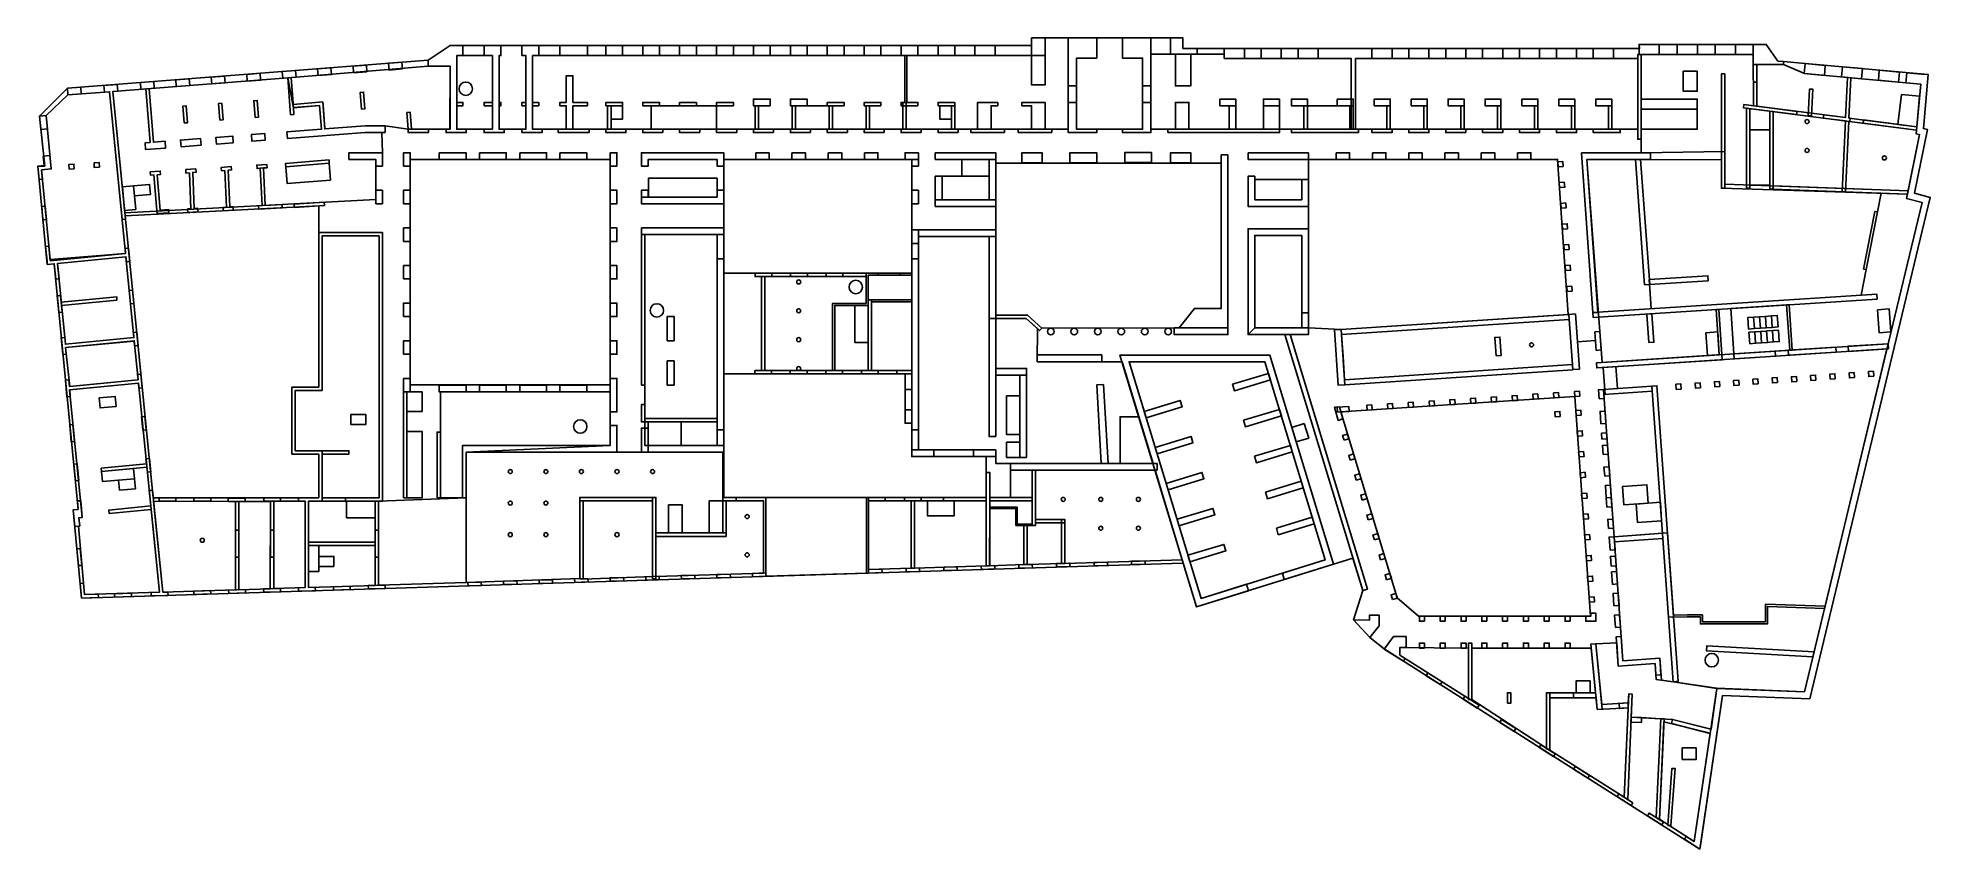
# Model space of a CAD drawing. Header units: centimetres. Extents: x -16 to 28185, y -20 to 12061.
import ezdxf

# ---------------------------------------------------------------- set-up
doc = ezdxf.new("R2010")
doc.units = ezdxf.units.CM
doc.header["$MEASUREMENT"] = 0
for name, color, linetype, true_color in [('Coffee', 96, 'Continuous', 0x008000), ('Doors', 254, 'Continuous', 0xd3d3d3), ('Elevators', 40, 'Continuous', 0xffa500), ('Entrance', 2, 'Continuous', 0xffff00), ('Meeting rooms', 176, 'Continuous', 0x00008b), ('Offices', 5, 'Continuous', 0x0000ff), ('Stairs', 7, 'Continuous', 0xffffff), ('Supermarket', 98, 'Continuous', 0x006400), ('Toilets', 216, 'Continuous', 0x800080), ('Toilets_Details', 6, 'Continuous', 0xff00ff), ('Walls', 8, 'Continuous', 0x808080)]:
    doc.layers.add(name, color=color, linetype=linetype, true_color=true_color)
for name, color, linetype in [('Floor', 3, 'Continuous'), ('Outdoor spaces', 7, 'Continuous'), ('Restaurants', 80, 'Continuous')]:
    doc.layers.add(name, color=color, linetype=linetype)

msp = doc.modelspace()

# ---------------------------------------------------------------- linework, layer by layer
at = {"layer": 'Coffee'}
for points in [[(12329, 8508), (10818, 8507), (10818, 7107), (11829, 7107), (11829, 8107), (12329, 8107)], [(5985, 5211), (6315, 5211), (6315, 5991), (8515, 5991), (8515, 6791), (5985, 6791)]]:
    msp.add_lwpolyline(points, close=True, dxfattribs=at)
at = {"layer": 'Doors'}
for points in [[(27398, 9471), (27453, 9750)], [(27230, 8611), (27156, 8232)], [(24004, 8401), (24028, 8027)], [(23198, 7554), (22929, 7534)], [(23500, 7165), (23523, 6840)], [(23201, 3036), (23513, 3051)], [(22869, 2309), (22515, 2309)], [(23884, 1938), (24169, 1921)]]:
    msp.add_lwpolyline(points, close=True, dxfattribs=at)
at = {"layer": 'Elevators'}
for points in [[(24714, 11565), (24505, 11565), (24505, 11266), (24714, 11266)], [(8699, 11051), (8526, 11051), (8526, 10851), (8699, 10851)], [(13599, 11051), (13426, 11051), (13426, 10851), (13599, 10851)], [(18487, 11051), (18249, 11051), (18249, 10701), (18487, 10701)], [(14159, 10251), (13754, 10251), (13754, 10001), (14159, 10001)], [(1663, 9730), (1426, 9708), (1412, 9857), (1649, 9880)], [(12357, 8077), (12161, 8077), (12161, 7523), (12357, 7523)], [(27426, 7671), (27401, 8011), (27576, 8024), (27601, 7683)], [(24868, 7329), (24843, 7670), (25018, 7682), (25042, 7342)], [(5710, 6496), (5485, 6496), (5485, 6791), (5710, 6791)], [(1149, 6573), (912, 6550), (898, 6700), (1135, 6722)], [(4873, 6304), (4648, 6304), (4648, 6451), (4873, 6451)], [(18858, 6317), (18672, 6260), (18738, 6044), (18924, 6101)], [(14617, 6039), (14421, 6039), (14421, 5813), (14617, 5813)], [(1438, 5348), (1201, 5326), (1186, 5475), (1423, 5497)], [(23983, 5132), (23621, 5106), (23602, 5381), (23963, 5407)], [(5010, 4915), (4585, 4915), (4585, 5162), (5010, 5162)], [(9384, 4688), (9587, 4688), (9587, 5106), (9384, 5106)], [(13639, 5169), (13244, 5169), (13244, 4943), (13639, 4943)], [(4397, 4191), (4172, 4191), (4172, 4339), (4397, 4339)], [(23118, 2484), (22909, 2484), (22909, 2309), (23118, 2309)], [(24699, 1491), (24490, 1491), (24490, 1316), (24699, 1316)]]:
    msp.add_lwpolyline(points, close=True, dxfattribs=at)
at = {"layer": 'Entrance'}
for points in [[(6884, 11948), (6884, 11798), (6858, 11798), (6858, 10701), (7258, 10701), (7258, 11798), (7199, 11798), (7199, 11948)], [(15465, 11761), (15765, 11761), (15765, 12061), (16148, 12061), (16148, 11761), (16448, 11761), (16448, 10701), (15465, 10701)], [(398, 7448), (1420, 7550), (1477, 6970), (459, 6868)], [(2980, 5157), (3450, 5157), (3448, 3858), (2980, 3843)], [(6365, 5211), (5061, 5162), (5061, 3909), (6365, 3951)], [(10835, 4044), (10835, 5219), (12332, 5219), (12332, 4092)]]:
    msp.add_lwpolyline(points, close=True, dxfattribs=at)
at = {"layer": 'Floor'}
msp.add_lwpolyline([(637, 3718), (10635, 4037), (17039, 4241), (17054, 4241), (17253, 3588), (19582, 4311), (19728, 3831), (19590, 3396), (19833, 3131), (20050, 2965), (24752, -20), (25091, 2267), (26390, 2218), (28185, 9685), (27952, 9747), (28144, 10697), (28085, 10710), (28157, 11514), (26322, 11679), (25999, 11708), (25917, 11717), (25743, 11964), (23848, 11964), (23852, 11905), (17049, 11905), (17049, 12061), (16865, 12061), (16572, 12061), (14794, 12061), (14794, 11948), (6129, 11947), (5801, 11729), (425, 11310), (8, 10896), (87, 10152), (-16, 10150), (125, 8687), (228, 8697), (585, 5040), (511, 5033)], close=True, dxfattribs=at)
at = {"layer": 'Meeting rooms'}
for points in [[(23298, 7227), (23070, 10251), (23919, 10251), (25074, 10246), (25074, 9822), (27846, 9736), (27833, 9667), (28064, 9611), (27558, 7507)], [(23474, 4631), (23322, 6751), (23339, 6752), (23310, 7153), (27541, 7431), (26619, 3598), (25730, 3626), (25730, 3365), (24791, 3365), (24791, 3469), (24359, 3466), (24271, 4689)]]:
    msp.add_lwpolyline(points, close=True, dxfattribs=at)
at = {"layer": 'Offices'}
for points in [[(6227, 10701), (6758, 10701), (6758, 11798), (6227, 11798)], [(23877, 10351), (25124, 10367), (25124, 9885), (27857, 9786), (28026, 10620), (27977, 10631), (27982, 10687), (25402, 11020), (25408, 11070), (25551, 11051), (25549, 11814), (23877, 11812)], [(1291, 8851), (1053, 11259), (433, 11211), (107, 10906), (184, 10110), (40, 10096), (168, 8761)], [(18119, 7744), (18819, 7744), (18819, 9119), (18119, 9119)], [(12359, 8162), (13008, 8162), (13008, 8527), (12359, 8527)], [(12357, 7107), (11859, 7107), (11859, 8077), (12357, 8077)], [(19458, 6971), (22853, 7195), (22804, 7869), (19412, 7644), (19436, 7317)], [(14851, 4889), (15289, 4889), (15289, 4235), (17039, 4290), (16633, 5624), (14851, 5625)], [(2930, 3843), (2930, 5157), (1710, 5163), (1845, 3807)], [(4018, 4553), (4018, 5162), (5010, 5162), (5010, 4553)], [(9194, 4041), (10799, 4092), (10799, 5169), (10241, 5169), (10241, 4638), (9194, 4638)], [(4018, 3876), (4018, 4503), (5010, 4503), (5010, 3908)], [(23742, 2289), (23692, 2291), (23686, 2157), (23290, 2136), (23201, 3036), (23513, 3051), (23537, 2704), (24085, 2744), (24103, 2504), (24356, 2473), (25005, 2370), (24922, 1768), (24346, 1911), (23727, 1947)]]:
    msp.add_lwpolyline(points, close=True, dxfattribs=at)
at = {"layer": 'Outdoor spaces'}
for points in [[(8515, 6892), (8515, 10251), (5535, 10251), (5535, 6892)], [(12506, 8557), (10208, 8557), (10206, 10251), (13008, 10251), (13008, 8557), (12831, 8557)], [(14947, 7739), (16995, 7744), (17219, 8032), (17619, 8032), (17619, 10195), (14260, 10195), (14259, 7932), (14734, 7932)], [(19408, 7719), (18919, 7744), (18919, 10248), (22633, 10251), (22790, 7943)], [(1705, 5213), (4170, 5212), (4170, 5862), (3770, 5862), (3770, 6862), (4170, 6862), (4170, 9558), (1288, 9412)], [(10835, 5219), (10208, 5219), (10208, 7057), (12909, 7057), (12908, 6323), (13008, 6323), (13008, 5825), (14118, 5825), (14118, 5219), (12331, 5219), (12331, 5219), (10835, 5219)], [(19401, 6490), (22887, 6722), (23123, 3448), (20558, 3448), (20243, 3724)]]:
    msp.add_lwpolyline(points, close=True, dxfattribs=at)
at = {"layer": 'Restaurants'}
for points in [[(16572, 11761), (16572, 10700), (19556, 10702), (19556, 11755), (17665, 11755), (17665, 11817), (16572, 11817), (16572, 11761), (16572, 11761)], [(19621, 10701), (23827, 10701), (23827, 11754), (19621, 11754)], [(10108, 5991), (10108, 9131), (9030, 9131), (9030, 5991)], [(16142, 7239), (14879, 7239), (14881, 7731), (14715, 7882), (14159, 7883), (14159, 9101), (13108, 9101), (13108, 5925), (14259, 5925), (14259, 5725), (16603, 5725)], [(277, 8703), (1296, 8801), (1415, 7600), (394, 7498)], [(13008, 7107), (12407, 7107), (12407, 8132), (13008, 8132)], [(12364, 5169), (12999, 5169), (12999, 4163), (12364, 4143)], [(13049, 5169), (14119, 5169), (14119, 4199), (13049, 4164)], [(14169, 5051), (14559, 5051), (14559, 4801), (14679, 4801), (14679, 4217), (14167, 4199)], [(14729, 4801), (14851, 4801), (14851, 4839), (15239, 4839), (15239, 4235), (14729, 4217)]]:
    msp.add_lwpolyline(points, close=True, dxfattribs=at)
at = {"layer": 'Stairs'}
for points in [[(9124, 11051), (10099, 11051), (10099, 10701), (9124, 10701)], [(11276, 11051), (11776, 11051), (11776, 10701), (11276, 10701)], [(19537, 11051), (18903, 11051), (18903, 10702), (19537, 10702)], [(24714, 11001), (23877, 11001), (23877, 10701), (24714, 10701)], [(28028, 11192), (27987, 10736), (27703, 10773), (27760, 11218)], [(25793, 10692), (25499, 10692), (25499, 9870), (25793, 9870)], [(4348, 9944), (3700, 9892), (3680, 10141), (4328, 10194)], [(9083, 9691), (10106, 9691), (10106, 9971), (9083, 9971)], [(13459, 9651), (14159, 9651), (14159, 10001), (13459, 10001)], [(18119, 9651), (18819, 9651), (18819, 9951), (18119, 9951)], [(1445, 9508), (1278, 9493), (1245, 9842), (1412, 9857)], [(14421, 6729), (14619, 6729), (14619, 6154), (14421, 6154)], [(9080, 5991), (9569, 5991), (9569, 6341), (9080, 6341)], [(16113, 5725), (16603, 5725), (16391, 6419), (16113, 6419)], [(5485, 5211), (5485, 6201), (5710, 6201), (5710, 5211)], [(1423, 5497), (949, 5453), (935, 5602), (1409, 5647)], [(14479, 5625), (14801, 5625), (14801, 5219), (14479, 5219)], [(9990, 4688), (10191, 4688), (10191, 5169), (9990, 5169)], [(24183, 4871), (23822, 4845), (23802, 5119), (24164, 5145)], [(4172, 4114), (4018, 4114), (4018, 4503), (4172, 4503)]]:
    msp.add_lwpolyline(points, close=True, dxfattribs=at)
for centre in [(6362, 11304), (12174, 8351), (9210, 8003), (8068, 6274), (24930, 2794)]:
    msp.add_circle(centre, 100, dxfattribs=at)
at = {"layer": 'Supermarket'}
for points in [[(12926, 10701), (15341, 10701), (15341, 12061), (14994, 12061), (14994, 11798), (12932, 11798), (12932, 11101), (12926, 11101), (12926, 11051)], [(4261, 10706), (4860, 10753), (5160, 10753), (5504, 10701), (6125, 10701), (6127, 11642), (5803, 11642), (3833, 11475), (3758, 11470), (3789, 11071), (4230, 11107)], [(7358, 11798), (7358, 10701), (12876, 10701), (12876, 11101), (12907, 11101), (12907, 11798)], [(25600, 11045), (26924, 10874), (26951, 11472), (26311, 11530), (25999, 11664), (25601, 11664)], [(1283, 9454), (5020, 9652), (5020, 10251), (4620, 10251), (4620, 10351), (5120, 10351), (5111, 10653), (4860, 10653), (3703, 10563), (3695, 10662), (4211, 10700), (4184, 11053), (3793, 11023), (3801, 10921), (3751, 10917), (3708, 11466), (1103, 11263)], [(26974, 10867), (27987, 10736), (28044, 11374), (27001, 11468)], [(5070, 5212), (5070, 9112), (4220, 9112), (4220, 6812), (3820, 6812), (3820, 5912), (4220, 5912), (4220, 5212)], [(16246, 7238), (18268, 7238), (19170, 4288), (17320, 3714)], [(590, 4790), (609, 4791), (597, 4916), (646, 4921), (458, 6822), (1482, 6920), (1795, 3805), (682, 3770)], [(6365, 5891), (10191, 5891), (10191, 4688), (9194, 4688), (9194, 5217), (8060, 5217), (8060, 4012), (6365, 3953)], [(3501, 3860), (3501, 5162), (3968, 5162), (3968, 3875)], [(8109, 4002), (8111, 5167), (9144, 5167), (9144, 4040)], [(25006, 2377), (24356, 2473), (24182, 2494), (24155, 2824), (23607, 2784), (23479, 4556), (24202, 4608), (24286, 3436), (24761, 3439), (24761, 3335), (25760, 3335), (25760, 3595), (26611, 3566), (26312, 2321)], [(21303, 2223), (21303, 2973), (20282, 2983), (20281, 2870)], [(22465, 2309), (23198, 2309), (23132, 2973), (21353, 2972), (21354, 2207), (22465, 1484)], [(23625, 753), (22515, 1452), (22515, 2233), (23205, 2234), (23223, 2060), (23683, 2082)], [(24150, 426), (24217, 1878), (24907, 1707), (24668, 94)]]:
    msp.add_lwpolyline(points, close=True, dxfattribs=at)
at = {"layer": 'Toilets'}
msp.add_lwpolyline([(25260, 7356), (25212, 8029), (26045, 8084), (26092, 7411)], close=True, dxfattribs=at)
at = {"layer": 'Toilets_Details'}
for points in [[(25478, 7725), (25466, 7895), (25554, 7901), (25566, 7731)], [(25566, 7731), (25554, 7901), (25642, 7907), (25654, 7737)], [(25654, 7738), (25642, 7908), (25730, 7914), (25742, 7744)], [(25742, 7744), (25730, 7914), (25818, 7920), (25830, 7750)], [(25830, 7750), (25818, 7921), (25906, 7927), (25918, 7757)], [(25495, 7507), (25483, 7677), (25571, 7684), (25583, 7513)], [(25583, 7513), (25571, 7684), (25659, 7690), (25671, 7520)], [(25671, 7520), (25659, 7690), (25747, 7696), (25759, 7526)], [(25759, 7526), (25747, 7697), (25835, 7703), (25847, 7533)], [(25847, 7533), (25835, 7703), (25923, 7709), (25935, 7539)]]:
    msp.add_lwpolyline(points, close=True, dxfattribs=at)
at = {"layer": 'Walls'}
for points in [[(6227, 11642), (6227, 11798), (6319, 11798), (6319, 11948), (6129, 11947), (5801, 11729), (5803, 11642), (6127, 11642), (6127, 10701), (6069, 10701), (6069, 10651), (6369, 10651), (6369, 10701), (6227, 10701), (6227, 11051), (6319, 11051), (6319, 11101), (6227, 11101), (6227, 11642)], [(6858, 11051), (6884, 11051), (6884, 11101), (6858, 11101), (6858, 11798), (6884, 11798), (6884, 11948), (6634, 11948), (6634, 11798), (6758, 11798), (6758, 11101), (6634, 11101), (6634, 11051), (6758, 11051), (6758, 10701), (6634, 10701), (6634, 10651), (6934, 10651), (6934, 10701), (6858, 10701)], [(7258, 11101), (7199, 11101), (7199, 11051), (7258, 11051), (7258, 10701), (7199, 10701), (7199, 10651), (7499, 10651), (7499, 10701), (7358, 10701), (7358, 11051), (7449, 11051), (7449, 11101), (7358, 11101), (7358, 11798), (7449, 11798), (7449, 11948), (7199, 11948), (7199, 11798), (7258, 11798)], [(8174, 11798), (7765, 11798), (7765, 11948), (8174, 11948)], [(8699, 11798), (8449, 11798), (8449, 11948), (8699, 11948)], [(9249, 11798), (8999, 11798), (8999, 11948), (9249, 11948)], [(9799, 11798), (9549, 11798), (9549, 11948), (9799, 11948)], [(10349, 11798), (10099, 11798), (10099, 11948), (10349, 11948)], [(10899, 11798), (10649, 11798), (10649, 11948), (10899, 11948)], [(11449, 11798), (11199, 11798), (11199, 11948), (11449, 11948)], [(11999, 11798), (11749, 11798), (11749, 11948), (11999, 11948)], [(12549, 11798), (12299, 11798), (12299, 11948), (12549, 11948)], [(13099, 11798), (12849, 11798), (12849, 11948), (13099, 11948)], [(13649, 11798), (13399, 11798), (13399, 11948), (13649, 11948)], [(14249, 11798), (13949, 11798), (13949, 11948), (14249, 11948)], [(14794, 12061), (14994, 12061), (14994, 11361), (14794, 11361)], [(15465, 11346), (15465, 11761), (15765, 11761), (15765, 12061), (15341, 12061), (15341, 11346)], [(16448, 11346), (16572, 11346), (16572, 12061), (16148, 12061), (16148, 11761), (16448, 11761)], [(16865, 12061), (16865, 11817), (16937, 11817), (16937, 11346), (17165, 11346), (17165, 11817), (17259, 11817), (17259, 11905), (17049, 11905), (17049, 12061)], [(17965, 11755), (17665, 11755), (17665, 11905), (17965, 11905)], [(18515, 11755), (18215, 11755), (18215, 11905), (18515, 11905)], [(19065, 11755), (18765, 11755), (18765, 11905), (19065, 11905)], [(20165, 11755), (19865, 11755), (19865, 11905), (20165, 11905)], [(20715, 11755), (20415, 11755), (20415, 11905), (20715, 11905)], [(21265, 11755), (20965, 11755), (20965, 11905), (21265, 11905)], [(21815, 11755), (21515, 11755), (21515, 11905), (21815, 11905)], [(22365, 11755), (22065, 11755), (22065, 11905), (22365, 11905)], [(22915, 11755), (22615, 11755), (22615, 11905), (22915, 11905)], [(23465, 11755), (23165, 11755), (23165, 11905), (23465, 11905)], [(24148, 11812), (23848, 11812), (23848, 11962), (24148, 11962)], [(24715, 11812), (24415, 11812), (24415, 11962), (24715, 11962)], [(25282, 11812), (24982, 11812), (24982, 11962), (25282, 11962)], [(25743, 11964), (25917, 11717), (25999, 11710), (25999, 11664), (25549, 11664), (25549, 11814), (25549, 11814), (25549, 11964)], [(3708, 11466), (3633, 11460), (3625, 11560), (3825, 11575), (3833, 11475), (3758, 11470)], [(4361, 11517), (4162, 11501), (4154, 11601), (4353, 11616)], [(4889, 11558), (4690, 11542), (4682, 11642), (4882, 11657)], [(5418, 11599), (5218, 11583), (5211, 11683), (5410, 11699)], [(12907, 11101), (12932, 11101), (12932, 11798), (12907, 11798)], [(23877, 10551), (23827, 10551), (23827, 11812), (23877, 11812)], [(26608, 11503), (26309, 11530), (26322, 11679), (26621, 11652)], [(27162, 11453), (26863, 11480), (26877, 11629), (27175, 11603)], [(27713, 11404), (27414, 11431), (27427, 11580), (27726, 11553)], [(632, 11226), (433, 11211), (425, 11310), (624, 11326)], [(1053, 11259), (976, 11253), (968, 11353), (1168, 11368), (1176, 11269), (1103, 11263), (1293, 9360), (1243, 9355)], [(1644, 11305), (1706, 10507), (1881, 10521), (1889, 10421), (1590, 10398), (1582, 10498), (1657, 10504), (1657, 10504), (1594, 11301), (1520, 11295), (1512, 11395), (1711, 11411), (1719, 11311), (1644, 11305)], [(2247, 11352), (2048, 11336), (2040, 11436), (2240, 11452)], [(2776, 11393), (2576, 11378), (2569, 11477), (2768, 11493)], [(3304, 11434), (3105, 11419), (3097, 11518), (3296, 11534)], [(3758, 11470), (3758, 11470), (3789, 11071), (4230, 11107), (4234, 11057), (4261, 10706), (4860, 10753), (5160, 10753), (5160, 10653), (4860, 10653), (3703, 10563), (3695, 10662), (4211, 10702), (4184, 11053), (3793, 11022)], [(3793, 11022), (3801, 10921), (3751, 10917), (3708, 11466)], [(7958, 11051), (8174, 11051), (8174, 11101), (7958, 11101), (7958, 11498), (7858, 11498), (7858, 11101), (7765, 11101), (7765, 11051), (7858, 11051), (7858, 10701), (7740, 10701), (7740, 10651), (8199, 10651), (8199, 10701), (7958, 10701)], [(24668, 93), (24549, 168), (24522, 126), (24752, -20), (24760, 34), (25091, 2267), (26390, 2218), (28185, 9685), (27952, 9747), (28144, 10697), (28085, 10710), (28157, 11514), (28058, 11523), (27836, 11543), (27823, 11394), (28044, 11374), (27977, 10631), (28026, 10620), (27833, 9667), (28064, 9611), (26312, 2321), (25005, 2370)], [(25124, 9822), (25074, 9822), (25074, 11524), (25124, 11524)], [(25600, 11045), (25551, 11051), (25551, 11401), (25601, 11401)], [(26418, 10898), (26369, 10900), (26387, 11299), (26437, 11297)], [(26924, 10874), (26951, 11472), (27001, 11468), (26974, 10867), (26995, 10865), (26989, 10815), (26972, 10817), (26924, 9767), (26874, 9769), (26922, 10824), (26592, 10866), (26598, 10916)], [(2166, 10794), (2146, 11043), (2196, 11047), (2215, 10798)], [(2694, 10835), (2675, 11084), (2724, 11088), (2744, 10839)], [(3222, 10876), (3203, 11126), (3253, 11129), (3272, 10880)], [(4808, 11000), (4788, 11249), (4838, 11253), (4857, 11004)], [(8476, 11051), (8449, 11051), (8449, 11101), (8699, 11101), (8699, 11051), (8526, 11051)], [(8476, 11051), (8476, 10701)], [(8526, 10701), (8526, 11051)], [(9249, 11051), (8999, 11051), (8999, 11101), (9249, 11101)], [(9799, 11051), (9549, 11051), (9549, 11101), (9799, 11101)], [(10349, 11051), (10099, 11051), (10099, 11101), (10349, 11101)], [(10899, 11051), (10649, 11051), (10649, 11151), (10899, 11151)], [(10676, 10701), (10726, 10701), (10726, 11051), (10676, 11051)], [(11449, 11051), (11199, 11051), (11199, 11151), (11449, 11151)], [(11226, 10701), (11276, 10701), (11276, 11051), (11226, 11051)], [(11999, 11051), (11749, 11051), (11749, 11101), (11999, 11101)], [(11776, 10701), (11826, 10701), (11826, 11051), (11776, 11051)], [(12549, 11051), (12299, 11051), (12299, 11101), (12549, 11101)], [(12326, 10701), (12376, 10701), (12376, 11051), (12326, 11051)], [(13099, 11051), (12849, 11051), (12849, 11101), (13099, 11101)], [(12876, 10701), (12926, 10701), (12926, 11051), (12876, 11051)], [(13649, 11051), (13399, 11051), (13399, 11101), (13649, 11101)], [(13599, 10701), (13649, 10701), (13649, 11051), (13599, 11051)], [(14390, 10651), (14390, 10701), (14190, 10701), (14190, 11051), (14290, 11051), (14290, 11101), (13990, 11101), (13990, 10701), (13890, 10701), (13890, 10651)], [(15094, 10651), (15094, 10701), (14994, 10701), (14994, 11101), (14794, 11101), (14649, 11101), (14649, 11051), (14794, 11051), (14794, 10701), (14594, 10701), (14594, 10651)], [(15341, 11101), (15465, 11101), (15465, 10701), (15765, 10701), (15765, 10651), (15341, 10651)], [(16572, 11101), (16572, 10651), (16148, 10651), (16148, 10701), (16448, 10701), (16448, 11101)], [(16822, 10651), (16822, 10701), (16937, 10701), (16937, 11101), (17137, 11101), (17137, 10701), (17737, 10701), (17737, 11051), (17837, 11051), (17837, 10701), (18387, 10701), (18387, 10701), (18487, 10701), (18487, 10651)], [(17837, 11051), (17599, 11051), (17599, 11151), (17837, 11151)], [(18487, 11051), (18249, 11051), (18249, 11151), (18487, 11151)], [(18903, 11051), (18665, 11051), (18665, 11151), (18903, 11151)], [(18853, 10701), (18853, 11051), (18903, 11051), (18903, 10701)], [(19587, 11051), (19349, 11051), (19349, 11151), (19587, 11151)], [(19537, 10701), (19537, 11051), (19587, 11051), (19587, 10701)], [(20139, 11051), (19901, 11051), (19901, 11151), (20139, 11151)], [(20139, 10701), (20089, 10701), (20089, 11051), (20139, 11051)], [(20689, 11051), (20451, 11051), (20451, 11151), (20689, 11151)], [(20689, 10701), (20639, 10701), (20639, 11051), (20689, 11051)], [(21239, 11051), (21001, 11051), (21001, 11151), (21239, 11151)], [(21239, 10701), (21189, 10701), (21189, 11051), (21239, 11051)], [(21789, 11051), (21551, 11051), (21551, 11151), (21789, 11151)], [(21789, 10701), (21739, 10701), (21739, 11051), (21789, 11051)], [(22339, 11051), (22101, 11051), (22101, 11151), (22339, 11151)], [(22339, 10701), (22289, 10701), (22289, 11051), (22339, 11051)], [(22889, 11051), (22651, 11051), (22651, 11151), (22889, 11151)], [(22889, 10701), (22839, 10701), (22839, 11051), (22889, 11051)], [(23439, 11051), (23201, 11051), (23201, 11151), (23439, 11151)], [(23439, 10701), (23389, 10701), (23389, 11051), (23439, 11051)], [(24714, 11001), (23877, 11001), (23877, 11151), (24714, 11151)], [(26202, 10967), (26195, 10918), (25402, 11020), (25408, 11070)], [(25499, 9822), (25449, 9822), (25449, 11014), (25499, 11007)], [(27, 10697), (8, 10896), (107, 10906), (127, 10707)], [(5504, 10701), (5484, 10950), (5534, 10954), (5554, 10701), (5804, 10701), (5804, 10651), (5504, 10651)], [(25843, 9808), (25793, 9808), (25793, 10970), (25843, 10963)], [(27987, 10736), (27982, 10687), (27187, 10789), (27193, 10839)], [(2417, 10463), (2118, 10439), (2110, 10539), (2409, 10562)], [(2896, 10500), (2646, 10480), (2639, 10580), (2888, 10599)], [(3374, 10537), (3175, 10522), (3167, 10621), (3366, 10637)], [(8526, 10701), (8749, 10701), (8749, 10651), (8449, 10651), (8449, 10701), (8476, 10701)], [(9299, 10651), (8999, 10651), (8999, 10701), (9299, 10701)], [(9849, 10651), (9549, 10651), (9549, 10701), (9849, 10701)], [(10399, 10651), (10099, 10651), (10099, 10701), (10399, 10701)], [(10949, 10651), (10649, 10651), (10649, 10701), (10949, 10701)], [(11499, 10651), (11199, 10651), (11199, 10701), (11499, 10701)], [(12049, 10651), (11749, 10651), (11749, 10701), (12049, 10701)], [(12599, 10651), (12299, 10651), (12299, 10701), (12599, 10701)], [(13149, 10651), (12849, 10651), (12849, 10701), (13149, 10701)], [(13699, 10651), (13399, 10651), (13399, 10701), (13699, 10701)], [(19587, 10701), (19665, 10701), (19665, 10651), (18665, 10651), (18665, 10701), (18853, 10701)], [(18903, 10701), (19537, 10701)], [(20165, 10701), (20165, 10651), (19865, 10651), (19865, 10701)], [(20715, 10701), (20715, 10651), (20415, 10651), (20415, 10701)], [(21265, 10701), (21265, 10651), (20965, 10651), (20965, 10701)], [(21815, 10701), (21815, 10651), (21515, 10651), (21515, 10701)], [(22365, 10701), (22365, 10651), (22065, 10651), (22065, 10701)], [(22915, 10701), (22915, 10651), (22615, 10651), (22615, 10701)], [(23565, 10701), (23565, 10651), (23165, 10651), (23165, 10701)], [(40, 10096), (54, 9955), (4, 9951), (-16, 10150), (34, 10155), (79, 10159), (65, 10299), (164, 10309), (184, 10110), (85, 10100)], [(527, 10113), (452, 10107), (448, 10177), (523, 10183)], [(901, 10135), (826, 10129), (822, 10199), (897, 10205)], [(3299, 10120), (3251, 10116), (3247, 10166), (3396, 10178), (3400, 10128)], [(4328, 10194), (3680, 10141), (3676, 10191), (4324, 10243)], [(5020, 10351), (4620, 10351), (4620, 10251), (5020, 10251), (5020, 10151), (5120, 10151), (5120, 10351), (5020, 10351)], [(5435, 10151), (5535, 10151), (5535, 10351), (5435, 10351)], [(5965, 10351), (5965, 10251), (6365, 10251), (6365, 10351)], [(6565, 10351), (6565, 10251), (6965, 10251), (6965, 10351)], [(7165, 10351), (7165, 10251), (7565, 10251), (7565, 10351)], [(7765, 10351), (7765, 10251), (8165, 10251), (8165, 10351)], [(8515, 10151), (8615, 10151), (8615, 10351), (8515, 10351)], [(10106, 10251), (10106, 10151), (10206, 10151), (10206, 10251), (10206, 10351), (8980, 10351), (8980, 10251), (8980, 10251), (8980, 10151), (9080, 10151), (9080, 10251)], [(9080, 10251), (10106, 10251)], [(10682, 10351), (10682, 10251), (10882, 10251), (10882, 10351)], [(11223, 10351), (11223, 10251), (11423, 10251), (11423, 10351)], [(11764, 10351), (11764, 10251), (11964, 10251), (11964, 10351)], [(12304, 10351), (12304, 10251), (12504, 10251), (12504, 10351)], [(13108, 10251), (13108, 10351), (12908, 10351), (12908, 10251), (13008, 10251)], [(13008, 10251), (13008, 10151), (13108, 10151), (13108, 10251)], [(13359, 10351), (13359, 10251), (14259, 10251), (14259, 10351)], [(14259, 9651), (14159, 9651), (14159, 10251), (14259, 10251)], [(14949, 10201), (14649, 10201), (14649, 10351), (14949, 10351)], [(15765, 10201), (15365, 10201), (15365, 10351), (15765, 10351)], [(16581, 10203), (16181, 10203), (16181, 10353), (16581, 10353)], [(17165, 10201), (16865, 10201), (16865, 10351), (17165, 10351)], [(17719, 7744), (17619, 7744), (16995, 7744), (17219, 8032), (17619, 8032), (17619, 10319), (17719, 10319)], [(18019, 10351), (18019, 10251), (18919, 10251), (18919, 10351)], [(19332, 10351), (19332, 10251), (19532, 10251), (19532, 10351)], [(19873, 10351), (19873, 10251), (20073, 10251), (20073, 10351)], [(20414, 10351), (20414, 10251), (20614, 10251), (20614, 10351)], [(20954, 10351), (20954, 10251), (21154, 10251), (21154, 10351)], [(21495, 10351), (21495, 10251), (21695, 10251), (21695, 10351)], [(22035, 10351), (22035, 10251), (22235, 10251), (22235, 10351)], [(22640, 10141), (22635, 10216), (22710, 10221), (22715, 10146)], [(22987, 10351), (24019, 10351), (24019, 10251), (23069, 10251), (23233, 7974), (23158, 7969)], [(23930, 8382), (23795, 10251), (23870, 10251), (24005, 8387)], [(1764, 10024), (1809, 9497), (1935, 9505), (1938, 9455), (1763, 9444), (1759, 9493), (1714, 10020), (1664, 10016), (1660, 10066), (1809, 10078), (1813, 10028)], [(2242, 10053), (2266, 9516), (2215, 9513), (2218, 9463), (2368, 9473), (2364, 9523), (2315, 9520), (2292, 10057), (2342, 10061), (2338, 10111), (2188, 10099), (2192, 10049), (2242, 10053)], [(2770, 10087), (2795, 9541), (2744, 9537), (2747, 9488), (2897, 9497), (2894, 9547), (2845, 9544), (2820, 10091), (2871, 10095), (2867, 10145), (2718, 10133), (2722, 10083), (2770, 10087)], [(3400, 10128), (3349, 10124), (3374, 9567), (3623, 9582), (3626, 9532), (3277, 9510), (3274, 9560), (3325, 9563), (3325, 9563), (3299, 10120)], [(13459, 9651), (13359, 9651), (13359, 10001), (13459, 10001)], [(18119, 10001), (18119, 9651), (18819, 9651), (18819, 9951), (18919, 9951), (18919, 9551), (18019, 9551), (18019, 10001)], [(22663, 9832), (22657, 9907), (22732, 9912), (22738, 9837)], [(4255, 9564), (3806, 9536), (3803, 9586), (4252, 9614)], [(5020, 9591), (5120, 9591), (5120, 9791), (5020, 9791)], [(5435, 9591), (5535, 9591), (5535, 9791), (5435, 9791)], [(8515, 9591), (8615, 9591), (8615, 9791), (8515, 9791)], [(9080, 9691), (9080, 9791), (8980, 9791), (8980, 9691)], [(8980, 9691), (8980, 9591), (10206, 9591), (10206, 9691), (10206, 9691), (10206, 9791), (10106, 9791), (10106, 9691)], [(10106, 9691), (9080, 9691)], [(13008, 9591), (13108, 9591), (13108, 9791), (13008, 9791)], [(13359, 9651), (13359, 9551), (14259, 9551), (14259, 9651)], [(22685, 9523), (22680, 9597), (22754, 9603), (22760, 9528)], [(27857, 9786), (27847, 9736), (25842, 9808), (25844, 9858)], [(61, 9353), (42, 9552), (91, 9557), (111, 9358)], [(27398, 9471), (27230, 8611), (27193, 8618), (27361, 9478)], [(4018, 4553), (4018, 5162), (4170, 5162), (4220, 5162), (4220, 5862), (4620, 5862), (4620, 5912), (3820, 5912), (3820, 6812), (4170, 6812), (4220, 6812), (4220, 9112), (5070, 9112), (5070, 5212), (4570, 5212), (4570, 5162), (5070, 5162), (5120, 5162), (5120, 9112), (5120, 9162), (4170, 9162), (4170, 9112), (4170, 6862), (3770, 6862), (3770, 6812), (3770, 5912), (3770, 5862), (4170, 5862), (4170, 5212), (3870, 5212), (3870, 5162), (3968, 5162), (3968, 3875), (3868, 3871), (3870, 3821), (4120, 3829), (4118, 3879), (4018, 3876), (4018, 4503)], [(5435, 9031), (5535, 9031), (5535, 9231), (5435, 9231)], [(8515, 9031), (8615, 9031), (8615, 9231), (8515, 9231)], [(8980, 9231), (8980, 9131), (10206, 9131), (10206, 9231)], [(8980, 6891), (9030, 6891), (9030, 9131), (8980, 9131)], [(13008, 9001), (13108, 9001), (13108, 9201), (13008, 9201)], [(13108, 9201), (13108, 9101), (14259, 9101), (14259, 9201)], [(14259, 6123), (14159, 6123), (14159, 9101), (14259, 9101)], [(18119, 7744), (18119, 9119), (18819, 9119), (18819, 7969), (18919, 7969), (18919, 9219), (18019, 9219), (18019, 7644)], [(22707, 9213), (22702, 9288), (22777, 9294), (22782, 9219)], [(170, 8742), (1291, 8851), (1284, 8927), (1334, 8932), (1353, 8733), (1304, 8728), (1296, 8801), (278, 8702), (301, 8472), (251, 8467), (228, 8697), (125, 8687), (121, 8737), (99, 8955), (149, 8960), (170, 8742)], [(10208, 6223), (10108, 6223), (10108, 8773), (10208, 8773)], [(13108, 6223), (13008, 6223), (13008, 8773), (13108, 8773)], [(22730, 8904), (22724, 8979), (22799, 8984), (22804, 8910)], [(5435, 8471), (5535, 8471), (5535, 8671), (5435, 8671)], [(8515, 8471), (8615, 8471), (8615, 8671), (8515, 8671)], [(10923, 8507), (10673, 8507), (10673, 8557), (10923, 8557)], [(10768, 7107), (10818, 7107), (10818, 8507), (10768, 8507)], [(11452, 8507), (11202, 8507), (11202, 8557), (11452, 8557)], [(11982, 8507), (11732, 8507), (11732, 8557), (11982, 8557)], [(11859, 7107), (11829, 7107), (11829, 8107), (12329, 8107), (12329, 8557), (12506, 8557), (12506, 8527), (12357, 8527), (12357, 8077), (11859, 8077), (11859, 7106)], [(12831, 8557), (13008, 8557), (13008, 8527), (12831, 8527)], [(22752, 8595), (22746, 8670), (22821, 8675), (22827, 8600)], [(24878, 8445), (24004, 8387), (23999, 8462), (24873, 8520)], [(272, 8220), (321, 8225), (345, 7976), (295, 7971)], [(1163, 8155), (337, 8075), (332, 8125), (1159, 8205)], [(1366, 8101), (1346, 8300), (1396, 8305), (1416, 8106)], [(22774, 8286), (22769, 8361), (22844, 8366), (22849, 8291)], [(27394, 8172), (23163, 7895), (23158, 7970), (27389, 8247)], [(5435, 7911), (5535, 7911), (5535, 8111), (5435, 8111)], [(8515, 7911), (8615, 7911), (8615, 8111), (8515, 8111)], [(9465, 7551), (9365, 7551), (9365, 7911), (9465, 7911)], [(12357, 7107), (12407, 7107), (12407, 8162), (12357, 8162)], [(12407, 8132), (13008, 8132), (13008, 8162), (12407, 8162)], [(14947, 7739), (14734, 7932), (14259, 7932), (14259, 7882), (14715, 7882), (14914, 7702)], [(22804, 7869), (19413, 7644), (19408, 7719), (22799, 7943)], [(22958, 7128), (22858, 7121), (22799, 7943), (22899, 7950)], [(23992, 7523), (23961, 7947), (24036, 7952), (24067, 7528)], [(25080, 7344), (25042, 7342), (24998, 8015), (25035, 8018)], [(26128, 7413), (26091, 7411), (26046, 8084), (26084, 8086)], [(1420, 7547), (398, 7448), (408, 7349), (358, 7344), (334, 7593), (384, 7598), (394, 7498), (394, 7498), (1415, 7597), (1408, 7673), (1457, 7678), (1477, 7479), (1427, 7474)], [(16919, 7744), (16919, 7644), (17719, 7644), (17719, 7744)], [(18019, 7644), (18919, 7644), (18919, 7744), (18119, 7744)], [(19728, 3831), (18566, 7644), (18645, 7644), (19799, 3853)], [(19463, 6896), (19363, 6889), (19308, 7713), (19408, 7719)], [(23208, 7408), (23189, 7682), (23263, 7688), (23283, 7414)], [(5435, 7351), (5535, 7351), (5535, 7551), (5435, 7551)], [(8515, 7351), (8615, 7351), (8615, 7551), (8515, 7551)], [(14879, 7339), (14879, 7239), (15839, 7239), (15839, 7339)], [(18026, 3828), (17996, 3924), (17320, 3714), (16246, 7238), (18268, 7238), (19170, 4288), (18531, 4090), (18560, 3994), (19295, 4222), (18342, 7338), (16111, 7338), (17253, 3588)], [(21717, 7326), (21697, 7600), (21772, 7606), (21792, 7332)], [(25085, 7269), (23217, 7147), (23212, 7221), (25080, 7344)], [(25880, 7322), (25264, 7281), (25260, 7356), (25875, 7397)], [(26782, 7381), (26072, 7334), (26067, 7409), (26777, 7456)], [(27563, 7432), (26969, 7393), (26964, 7468), (27558, 7507)], [(468, 6722), (418, 6717), (394, 6966), (444, 6971), (454, 6872), (1477, 6970), (1469, 7046), (1519, 7051), (1539, 6852), (1489, 6847), (1482, 6920), (459, 6822)], [(9465, 6891), (9365, 6891), (9365, 7251), (9465, 7251)], [(10918, 7057), (10668, 7057), (10668, 7107), (10918, 7107)], [(11448, 7057), (11198, 7057), (11198, 7107), (11448, 7107)], [(11977, 7057), (11727, 7057), (11727, 7107), (11977, 7107)], [(12507, 7057), (12257, 7057), (12257, 7107), (12507, 7107)], [(13008, 7057), (12786, 7057), (12786, 7107), (13008, 7107)], [(12908, 6823), (13008, 6823), (13008, 7057), (12908, 7057)], [(14259, 7138), (14259, 7038), (14719, 7038), (14719, 7138)], [(17788, 6902), (17817, 6806), (18353, 6969), (18324, 7065)], [(22858, 7120), (19463, 6896), (19458, 6971), (22853, 7195)], [(26770, 6984), (26695, 6979), (26690, 7054), (26765, 7059)], [(27057, 7003), (26982, 6998), (26977, 7073), (27052, 7078)], [(27344, 7022), (27269, 7017), (27264, 7092), (27339, 7097)], [(459, 6822), (468, 6722)], [(5435, 6791), (5535, 6791), (5535, 6991), (5435, 6991)], [(5435, 5211), (5485, 5211), (5485, 6791), (5435, 6791)], [(5965, 6891), (5965, 6791), (6365, 6791), (6365, 6891)], [(6565, 6891), (6565, 6791), (6965, 6791), (6965, 6891)], [(7165, 6891), (7165, 6791), (7565, 6791), (7565, 6891)], [(7765, 6891), (7765, 6791), (8165, 6791), (8165, 6891)], [(8515, 6491), (8615, 6491), (8615, 6991), (8515, 6991)], [(14719, 5813), (14619, 5813), (14619, 7038), (14719, 7038)], [(15936, 5725), (15833, 5725), (15764, 6892), (15863, 6898)], [(22652, 6704), (22578, 6699), (22573, 6774), (22647, 6779)], [(22962, 6725), (22887, 6720), (22882, 6795), (22957, 6799)], [(23251, 6684), (23241, 6820), (23316, 6826), (23326, 6690)], [(24044, 6802), (23321, 6751), (23316, 6825), (24039, 6877)], [(24356, 2473), (24038, 6877), (24113, 6882), (24430, 2479)], [(24475, 6832), (24400, 6827), (24395, 6902), (24470, 6907)], [(24762, 6851), (24687, 6846), (24682, 6921), (24757, 6926)], [(25049, 6870), (24974, 6865), (24969, 6940), (25044, 6945)], [(25336, 6889), (25261, 6884), (25256, 6959), (25331, 6964)], [(25623, 6908), (25548, 6903), (25543, 6978), (25618, 6983)], [(25910, 6927), (25835, 6922), (25830, 6997), (25905, 7002)], [(26196, 6946), (26122, 6941), (26117, 7016), (26191, 7021)], [(26483, 6965), (26408, 6960), (26403, 7035), (26478, 7040)], [(9030, 6341), (8980, 6341), (8980, 6601), (9030, 6601)], [(12908, 6323), (13008, 6323), (13008, 6523), (12908, 6523)], [(16472, 6499), (16501, 6403), (17036, 6566), (17007, 6662)], [(17951, 6366), (17980, 6270), (18516, 6433), (18487, 6529)], [(19361, 6365), (19310, 6560), (19381, 6565), (19433, 6386)], [(19526, 6499), (19354, 6488), (19349, 6563), (19521, 6574)], [(19869, 6520), (19794, 6515), (19789, 6590), (19864, 6595)], [(20178, 6540), (20103, 6535), (20098, 6610), (20173, 6615)], [(20487, 6561), (20412, 6556), (20407, 6631), (20482, 6636)], [(20797, 6581), (20722, 6576), (20717, 6651), (20792, 6656)], [(21106, 6602), (21031, 6597), (21026, 6672), (21101, 6677)], [(21415, 6622), (21340, 6617), (21335, 6692), (21410, 6697)], [(21724, 6643), (21650, 6638), (21645, 6713), (21720, 6718)], [(22034, 6663), (21959, 6658), (21954, 6733), (22029, 6738)], [(22343, 6684), (22268, 6679), (22263, 6754), (22338, 6759)], [(22673, 6423), (22598, 6418), (22593, 6493), (22668, 6498)], [(22907, 6439), (22902, 6514), (22977, 6519), (22982, 6444)], [(23278, 6313), (23265, 6499), (23339, 6504), (23353, 6318)], [(459, 6297), (508, 6302), (532, 6053), (482, 6048)], [(1550, 6220), (1531, 6419), (1580, 6424), (1600, 6225)], [(6365, 5891), (8615, 5891), (8615, 5991), (8615, 6291), (8515, 6291), (8515, 5991)], [(9080, 5891), (8980, 5891), (8980, 6251), (9080, 6251)], [(9030, 6391), (9030, 6341), (10108, 6341), (10108, 6391)], [(22929, 6130), (22924, 6205), (22999, 6210), (23004, 6135)], [(5935, 5211), (5985, 5211), (5985, 6191), (5935, 6191)], [(8515, 5991), (6365, 5991), (6315, 5991), (6315, 5211), (6365, 5211), (6365, 5891)], [(9080, 5991), (9080, 5891), (10205, 5891), (10205, 5991)], [(13008, 5925), (13008, 5825), (13338, 5825), (13338, 5925)], [(13929, 5925), (13929, 5825), (14259, 5825), (14259, 5925)], [(16635, 5963), (16664, 5867), (17199, 6031), (17170, 6126)], [(18114, 5830), (18144, 5734), (18679, 5898), (18650, 5993)], [(19451, 6068), (19429, 6140), (19501, 6162), (19523, 6090)], [(23294, 6084), (23288, 6177), (23363, 6182), (23369, 6089)], [(23311, 5855), (23301, 5991), (23376, 5996), (23386, 5860)], [(520, 5712), (570, 5717), (594, 5468), (544, 5463)], [(1609, 5667), (1616, 5593), (1666, 5598), (1646, 5797), (1596, 5792), (1604, 5716), (930, 5652), (935, 5602), (1608, 5667)], [(14479, 5725), (14479, 5625), (16663, 5625), (16663, 5725)], [(19542, 5771), (19520, 5843), (19591, 5865), (19613, 5793)], [(22952, 5821), (22946, 5895), (23021, 5901), (23027, 5826)], [(23334, 5533), (23324, 5669), (23399, 5674), (23409, 5538)], [(14119, 4199), (14169, 4199), (14169, 5589), (14119, 5589)], [(14801, 4801), (14851, 4801), (14851, 5625), (14801, 5625)], [(16798, 5427), (16827, 5332), (17363, 5495), (17333, 5591)], [(18278, 5294), (18307, 5199), (18842, 5362), (18813, 5458)], [(19632, 5475), (19610, 5547), (19682, 5568), (19704, 5497)], [(22974, 5511), (22969, 5586), (23043, 5592), (23049, 5517)], [(23357, 5211), (23344, 5397), (23419, 5402), (23432, 5216)], [(597, 4916), (609, 4791), (534, 4784), (511, 5033), (585, 5040), (573, 5165), (623, 5169), (646, 4921)], [(1667, 5090), (1040, 5030), (1045, 4980), (1672, 5040), (1795, 3805), (1672, 3801), (1674, 3751), (1924, 3759), (1922, 3809), (1845, 3807), (1694, 5325), (1644, 5320), (1667, 5090)], [(2040, 5162), (1790, 5162), (1790, 5212), (2040, 5212)], [(2560, 5162), (2310, 5162), (2310, 5212), (2560, 5212)], [(3073, 5157), (2823, 5157), (2823, 5207), (3073, 5207)], [(3600, 5162), (3350, 5162), (3350, 5212), (3600, 5212)], [(8060, 5217), (8060, 5167), (9144, 5167), (9144, 5217)], [(8060, 4006), (8110, 4006), (8110, 5167), (8060, 5167)], [(9144, 4006), (9194, 4006), (9194, 5217), (9144, 5217)], [(10191, 5219), (10191, 5169), (10391, 5169), (10391, 5219)], [(10241, 4688), (10191, 4688), (10191, 5169), (10241, 5169)], [(12614, 5169), (12364, 5169), (12364, 5219), (12614, 5219)], [(13149, 5169), (12899, 5169), (12899, 5219), (13149, 5219)], [(12999, 4163), (13049, 4163), (13049, 5169), (12999, 5169)], [(14119, 5169), (13481, 5169), (13481, 5219), (14119, 5219)], [(14801, 5169), (14169, 5169), (14169, 5219), (14801, 5219)], [(19722, 5178), (19700, 5250), (19772, 5272), (19794, 5200)], [(22996, 5202), (22991, 5277), (23066, 5282), (23071, 5207)], [(23367, 5075), (23357, 5211), (23432, 5216), (23442, 5080)], [(14801, 4821), (14801, 4801), (14559, 4801), (14559, 5051), (14169, 5051), (14169, 5071), (14579, 5071), (14579, 4821), (14801, 4821)], [(14679, 4217), (14729, 4217), (14729, 4821), (14679, 4821)], [(15289, 4839), (14851, 4839), (14851, 4889), (15289, 4889)], [(15239, 4235), (15289, 4235), (15289, 4889), (15239, 4889)], [(16961, 4892), (16990, 4796), (17526, 4959), (17497, 5055)], [(18441, 4759), (18470, 4663), (19006, 4826), (18976, 4922)], [(19812, 4882), (19791, 4954), (19862, 4975), (19884, 4904)], [(23019, 4893), (23013, 4968), (23088, 4973), (23093, 4898)], [(23390, 4753), (23381, 4889), (23455, 4894), (23465, 4758)], [(2930, 4328), (2980, 4328), (2980, 4728), (2930, 4728)], [(3450, 4328), (3500, 4328), (3500, 4728), (3450, 4728)], [(5010, 4553), (4018, 4553)], [(5010, 4503), (5010, 4328), (5060, 4328), (5060, 4728), (5010, 4728), (5010, 4553)], [(9194, 4688), (9194, 4638), (10241, 4638), (10241, 4688)], [(17124, 4356), (17153, 4260), (17689, 4423), (17660, 4519)], [(19903, 4585), (19881, 4657), (19953, 4679), (19974, 4607)], [(23041, 4584), (23035, 4659), (23110, 4664), (23116, 4589)], [(23414, 4431), (23400, 4626), (23474, 4631), (23488, 4436)], [(24202, 4608), (23479, 4556), (23474, 4631), (24197, 4683)], [(567, 4451), (616, 4455), (640, 4206), (590, 4202)], [(4018, 4503), (5010, 4503)], [(15364, 4238), (15365, 4188), (15165, 4182), (15164, 4232)], [(15924, 4256), (15925, 4206), (15725, 4200), (15724, 4250)], [(16484, 4274), (16485, 4224), (16285, 4217), (16284, 4267)], [(19993, 4289), (19971, 4360), (20043, 4382), (20065, 4310)], [(23063, 4275), (23058, 4349), (23133, 4355), (23138, 4280)], [(23430, 4196), (23420, 4338), (23495, 4344), (23505, 4201)], [(6593, 3958), (6595, 3908), (6395, 3902), (6393, 3952)], [(7123, 3975), (7125, 3925), (6925, 3919), (6923, 3969)], [(7653, 3992), (7655, 3942), (7455, 3936), (7453, 3986)], [(8183, 4009), (8185, 3959), (7985, 3953), (7983, 4003)], [(8713, 4026), (8715, 3976), (8515, 3970), (8513, 4020)], [(9243, 4043), (9245, 3993), (9045, 3986), (9043, 4036)], [(9773, 4060), (9775, 4010), (9575, 4003), (9573, 4053)], [(10303, 4077), (10305, 4027), (10105, 4020), (10103, 4070)], [(10833, 4094), (10835, 4044), (10635, 4037), (10633, 4087)], [(12564, 4149), (12565, 4099), (12365, 4092), (12364, 4142)], [(13124, 4167), (13125, 4117), (12925, 4110), (12924, 4160)], [(13684, 4184), (13685, 4134), (13485, 4128), (13484, 4178)], [(14244, 4202), (14245, 4152), (14045, 4146), (14044, 4196)], [(14804, 4220), (14805, 4170), (14605, 4164), (14604, 4214)], [(20083, 3992), (20062, 4064), (20133, 4086), (20155, 4014)], [(23085, 3965), (23080, 4040), (23155, 4046), (23160, 3971)], [(23450, 3923), (23436, 4109), (23511, 4115), (23524, 3929)], [(637, 3718), (616, 3937), (666, 3942), (682, 3770), (885, 3776), (887, 3726)], [(1378, 3792), (1380, 3742), (1130, 3734), (1128, 3784)], [(2558, 3830), (2560, 3780), (2310, 3772), (2308, 3822)], [(3078, 3846), (3080, 3796), (2830, 3788), (2828, 3838)], [(3598, 3863), (3600, 3813), (3350, 3805), (3348, 3855)], [(4638, 3896), (4640, 3846), (4390, 3838), (4388, 3888)], [(5158, 3913), (5160, 3863), (4910, 3855), (4908, 3905)], [(20174, 3696), (20152, 3767), (20224, 3789), (20245, 3717)], [(23108, 3656), (23102, 3731), (23177, 3736), (23182, 3662)], [(23473, 3602), (23459, 3788), (23534, 3793), (23548, 3607)], [(19590, 3396), (19829, 3388), (19829, 3464), (19975, 3464), (19975, 3303), (19833, 3131)], [(20648, 3373), (20573, 3373), (20573, 3448), (20648, 3448)], [(20958, 3373), (20883, 3373), (20883, 3448), (20958, 3448)], [(21268, 3373), (21193, 3373), (21193, 3448), (21268, 3448)], [(21578, 3373), (21503, 3373), (21503, 3448), (21578, 3448)], [(21888, 3373), (21813, 3373), (21813, 3448), (21888, 3448)], [(22198, 3373), (22123, 3373), (22123, 3448), (22198, 3448)], [(22508, 3373), (22433, 3373), (22433, 3448), (22508, 3448)], [(22818, 3373), (22743, 3373), (22743, 3448), (22818, 3448)], [(23128, 3448), (23128, 3493), (23203, 3493), (23203, 3373), (23128, 3373), (23053, 3373), (23053, 3448)], [(23496, 3280), (23483, 3466), (23557, 3471), (23571, 3285)], [(26619, 3598), (26611, 3566), (25760, 3595), (25760, 3335), (24761, 3335), (24761, 3439), (24561, 3439), (24361, 3436), (24359, 3466), (24561, 3469), (24791, 3469), (24791, 3365), (25730, 3365), (25730, 3626)], [(20360, 2820), (20334, 2778), (20046, 2960), (20188, 3145), (20375, 3145), (20375, 2982), (20282, 2983), (20281, 2870)], [(23607, 2784), (24155, 2824), (24160, 2749), (24173, 2575), (24098, 2569), (24085, 2744), (23537, 2704), (23506, 3144), (23581, 3149), (23607, 2784)], [(20648, 2973), (20573, 2973), (20573, 3048), (20648, 3048)], [(20958, 2973), (20883, 2973), (20883, 3048), (20958, 3048)], [(21268, 2973), (21193, 2973), (21193, 3048), (21268, 3048)], [(21303, 2207), (21353, 2207), (21353, 3048), (21303, 3048)], [(21578, 2973), (21503, 2973), (21503, 3048), (21578, 3048)], [(21888, 2973), (21813, 2973), (21813, 3048), (21888, 3048)], [(22198, 2973), (22123, 2973), (22123, 3048), (22198, 3048)], [(22508, 2973), (22433, 2973), (22433, 3048), (22508, 3048)], [(22818, 2973), (22743, 2973), (22743, 3048), (22818, 3048)], [(23223, 2060), (23126, 3030), (23201, 3036), (23297, 2066)], [(26438, 2846), (24852, 2932), (24856, 3007), (26456, 2920)], [(20910, 2472), (20884, 2430), (20672, 2563), (20699, 2606)], [(21885, 2152), (21935, 2152), (21935, 2309), (21885, 2309)], [(22465, 1468), (22515, 1468), (22515, 2309), (22465, 2309)], [(23205, 2234), (22869, 2234), (22869, 2309), (23198, 2309)], [(23625, 753), (23677, 720), (23742, 2289), (23692, 2291)], [(21463, 2122), (21436, 2080), (21225, 2214), (21252, 2256)], [(23683, 2082), (23555, 2074), (23550, 2149), (23686, 2157)], [(22010, 1775), (21984, 1733), (21772, 1867), (21799, 1909)], [(23881, 1865), (23724, 1872), (23727, 1947), (23884, 1940)], [(24102, 451), (24150, 421), (24219, 1919), (24169, 1921)], [(24916, 1769), (24346, 1911), (24331, 1850), (24906, 1704)], [(22596, 1401), (22569, 1359), (22358, 1493), (22385, 1535)], [(23110, 1079), (23084, 1037), (22872, 1170), (22899, 1213)], [(24273, 333), (24322, 331), (24386, 1179), (24336, 1181)], [(23756, 670), (23729, 628), (23518, 762), (23545, 804)], [(24210, 382), (24184, 340), (23972, 474), (23999, 516)]]:
    msp.add_lwpolyline(points, close=True, dxfattribs=at)
for centre, radius in [((26350, 10815), 30), ((26350, 10385), 30), ((27502, 10273), 30), ((11323, 8427), 30), ((11323, 7997), 30), ((15080, 7689), 50), ((15430, 7689), 50), ((15780, 7689), 50), ((16130, 7689), 50), ((16480, 7689), 50), ((16830, 7689), 50), ((11323, 7567), 30), ((22244, 7490), 30), ((11323, 7137), 30), ((7025, 5603), 30), ((7555, 5603), 30), ((8085, 5603), 30), ((8615, 5603), 30), ((9145, 5603), 30), ((7025, 5133), 30), ((7555, 5133), 30), ((15265, 5189), 30), ((15825, 5189), 30), ((16385, 5189), 30), ((10555, 4933), 30), ((2435, 4580), 30), ((7025, 4663), 30), ((7555, 4663), 30), ((8615, 4663), 30), ((15825, 4759), 30), ((16385, 4759), 30), ((10555, 4363), 30)]:
    msp.add_circle(centre, radius, dxfattribs=at)

doc.saveas('drawing.dxf')
